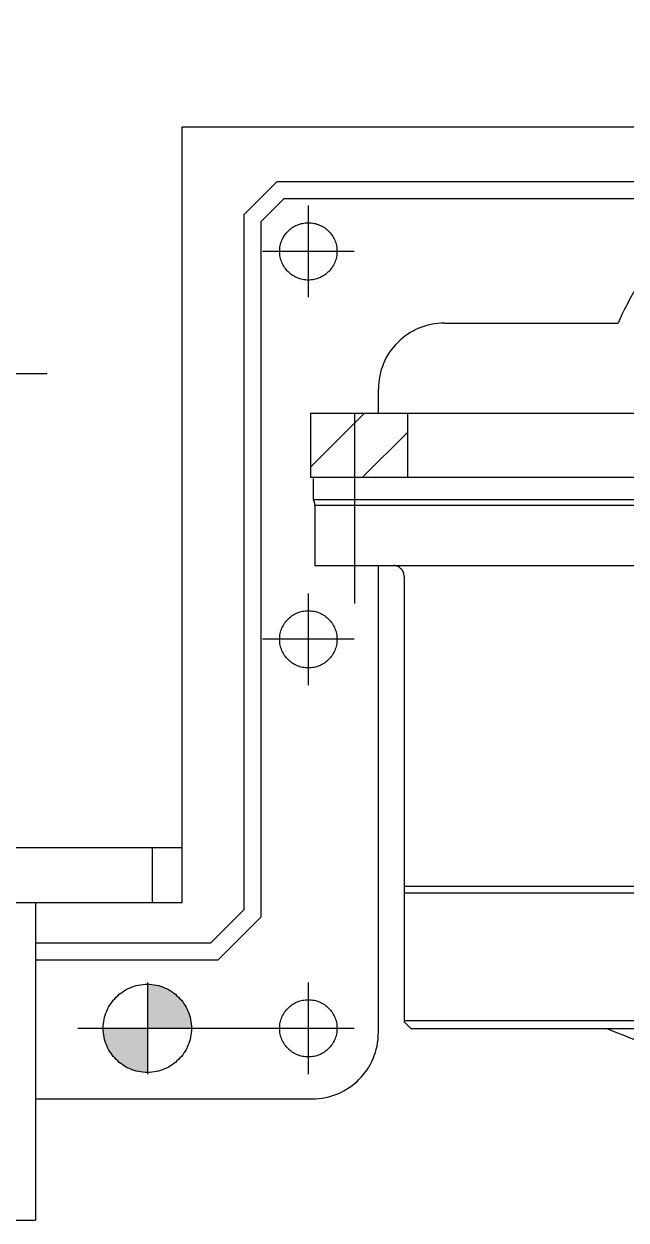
# Model space of a CAD drawing. Header units: millimetres. Extents: x 0 to 29400, y -802 to 20790.
# Drawn here: x 14439 to 14712, y 12907 to 13450 of the extents above; entities that cross this region are included whole.
import ezdxf

# ---------------------------------------------------------------- set-up
doc = ezdxf.new("R2010")
doc.units = ezdxf.units.MM
doc.header["$LTSCALE"] = 700
doc.linetypes.add('K', pattern=[2.5, 1.25, -0.25, 0.25, -0.25, 0.25, -0.25])
doc.layers.add('02', color=1, linetype='Continuous')
doc.layers.add('07', color=6, linetype='K')

# ---------------------------------------------------------------- blocks, each defined once
blk = doc.blocks.new('w34')
at = {"layer": '07', "linetype": 'K', "ltscale": 0.6}
h = blk.add_hatch(color=6, dxfattribs=at)
h.paths.add_polyline_path([(12825.8, 35231.27), (12805.8, 35231.27), (12805.8, 35251.27, -0.414214)])
h.paths.add_polyline_path([(12805.8, 35211.27, -0.414214), (12785.8, 35231.27), (12805.8, 35231.27)])
at = {"layer": '07', "color": 6, "linetype": 'K', "ltscale": 0.6}
for p, q in [((12821.55, 35640.27), (13051.64, 35640.27)), ((12821.55, 35288.27), (12821.55, 35640.27)), ((12864.5, 35615.37), (12849.5, 35600.37)), ((13041.92, 35615.37), (12864.5, 35615.37)), ((12867.69, 35607.67), (12857.2, 35597.18)), ((13041.91, 35607.67), (12867.69, 35607.67)), ((12878.8, 35604.6), (12878.8, 35562.94)), ((12849.5, 35600.37), (12849.5, 35284.97)), ((12857.2, 35597.18), (12857.2, 35281.78)), ((12899.64, 35583.77), (12857.97, 35583.77)), ((12940.55, 35551.27), (13019.24, 35551.27)), ((12760.38, 35528.27), (9530.22, 35528.27)), ((12910.55, 35510.27), (12910.55, 35521.27)), ((13074.78, 35510.27), (12879.78, 35510.27)), ((12879.78, 35485.93), (12904.13, 35510.27)), ((12879.78, 35510.27), (12879.78, 35481.27)), ((12923.78, 35510.27), (12923.78, 35481.27)), ((12903.41, 35481.27), (12923.78, 35501.65)), ((12879.78, 35481.27), (13185.81, 35481.27)), ((12910.55, 35229.27), (12910.55, 35441.27)), ((12878.8, 35428.6), (12878.8, 35386.94)), ((12899.64, 35407.77), (12857.97, 35407.77)), ((12624.87, 35313.27), (12821.55, 35313.27)), ((12808.02, 35313.27), (12808.02, 35288.27)), ((12821.55, 35288.27), (12647.76, 35288.27)), ((12755.05, 35288.27), (12755.05, 35144.27)), ((12834.5, 35269.97), (12849.5, 35284.97)), ((12837.69, 35262.27), (12857.2, 35281.78)), ((12834.5, 35269.97), (12755.05, 35269.97)), ((12837.69, 35262.27), (12755.05, 35262.27)), ((12805.8, 35252.1), (12805.8, 35210.44)), ((12878.8, 35252.1), (12878.8, 35210.44)), ((12899.64, 35231.27), (12774.28, 35231.27)), ((12755.05, 35199.27), (12880.55, 35199.27)), ((12661.4, 35144.27), (12755.05, 35144.27))]:
    blk.add_line(p, q, dxfattribs=at)
at = {"layer": '07', "color": 6, "linetype": 'K'}
for p, q in [((12899.78, 35510.5), (12899.78, 35423.97)), ((12881.01, 35480.77), (12881.01, 35471.27)), ((12881.51, 35481.27), (13077.31, 35481.27)), ((12881.01, 35471.27), (13053.57, 35471.27)), ((12881.78, 35468.6), (13055.8, 35468.6)), ((12881.78, 35468.6), (12881.78, 35441.27)), ((12881.78, 35441.27), (13077.71, 35441.27)), ((12922.28, 35436.27), (12922.28, 35234.27)), ((12922.28, 35295.74), (13129.15, 35295.74)), ((12922.28, 35292.74), (13130.2, 35292.74)), ((12922.28, 35234.79), (13149.78, 35234.79)), ((12922.28, 35234.27), (12925.28, 35231.27)), ((12925.28, 35231.27), (13150.38, 35231.27))]:
    blk.add_line(p, q, dxfattribs=at)
at = {"layer": '07', "color": 6, "linetype": 'K', "ltscale": 0.6}
for centre, radius in [((12878.8, 35583.77), 13), ((12878.8, 35407.77), 13), ((12805.8, 35231.27), 20), ((12878.8, 35231.27), 13)]:
    blk.add_circle(centre, radius, dxfattribs=at)
for centre, start, end in [((12940.55, 35521.27), 90, 180), ((12880.55, 35229.27), 270, 0)]:
    blk.add_arc(centre, 30, start, end, dxfattribs=at)
at = {"layer": '07', "color": 6, "linetype": 'K'}
for centre, radius, start, end in [((12876.78, 35468.6), 5, 0, 32.3281), ((12917.28, 35436.27), 5, 0, 90), ((13134.78, 35509.47), 303.2, 246.5699, 270)]:
    blk.add_arc(centre, radius, start, end, dxfattribs=at)
at = {"layer": '07', "color": 6, "linetype": 'K', "ltscale": 0.6}
blk.add_open_spline([(13043.8, 35709.27), (13041.16, 35696.51), (13037.21, 35677.32), (13039.97, 35648.62), (13041.55, 35625.05), (13042.61, 35602.14), (13036.17, 35580.26), (13023.9, 35562.28), (13019.24, 35551.27)], degree=3, knots=[0, 0, 0, 0, 38.794109, 58.295107, 85.948207, 110.380827, 125.11585, 157.219784, 157.219784, 157.219784, 157.219784], dxfattribs=at)

msp = doc.modelspace()

# ---------------------------------------------------------------- block references
at = {"layer": '02', "ltscale": 1.166667}
msp.add_blockref('w34', (1688.83, -22236.93), dxfattribs=at)

doc.saveas('drawing.dxf')
